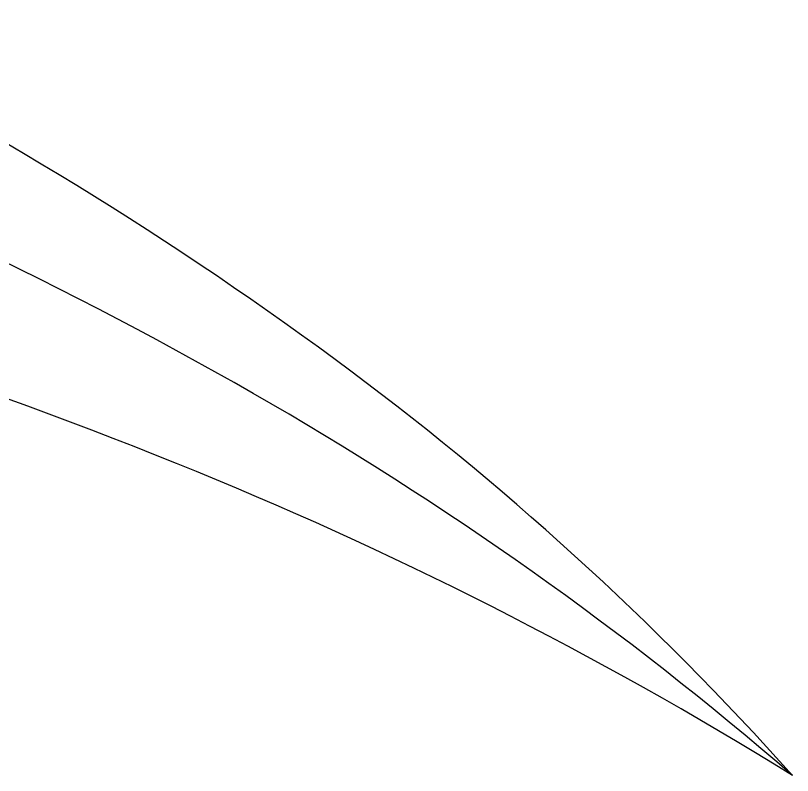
# Model space of a CAD drawing. Header units: millimetres. Extents: x 22565 to 38821, y 15578 to 26720.
# Drawn here: x 33050.66 to 33063.93, y 21847.97 to 21860.94 of the extents above; entities that cross this region are included whole.
import ezdxf

# ---------------------------------------------------------------- set-up
doc = ezdxf.new("R2010")
doc.units = ezdxf.units.MM

# ---------------------------------------------------------------- blocks, each defined once
blk = doc.blocks.new('A$C02A11870')
for centre, radius, start, end in [((452.542, 125.403), 62.989, 53.62625, 63.95003), ((453.082, 113.768), 71.205, 60.17198, 69.87745), ((457.006, 99.635), 80.577, 68.00191, 76.84468), ((459.74, 135.101), 50.911, 41.7771, 53.6762), ((459.445, 124.749), 58.514, 49.16483, 60.22889), ((461.445, 110.453), 68.884, 58.23633, 68.05489)]:
    blk.add_arc(centre, radius, start, end)

msp = doc.modelspace()

# ---------------------------------------------------------------- block references
msp.add_blockref('A$C02A11870', (32566.224, 21678.945))

doc.saveas('drawing.dxf')
